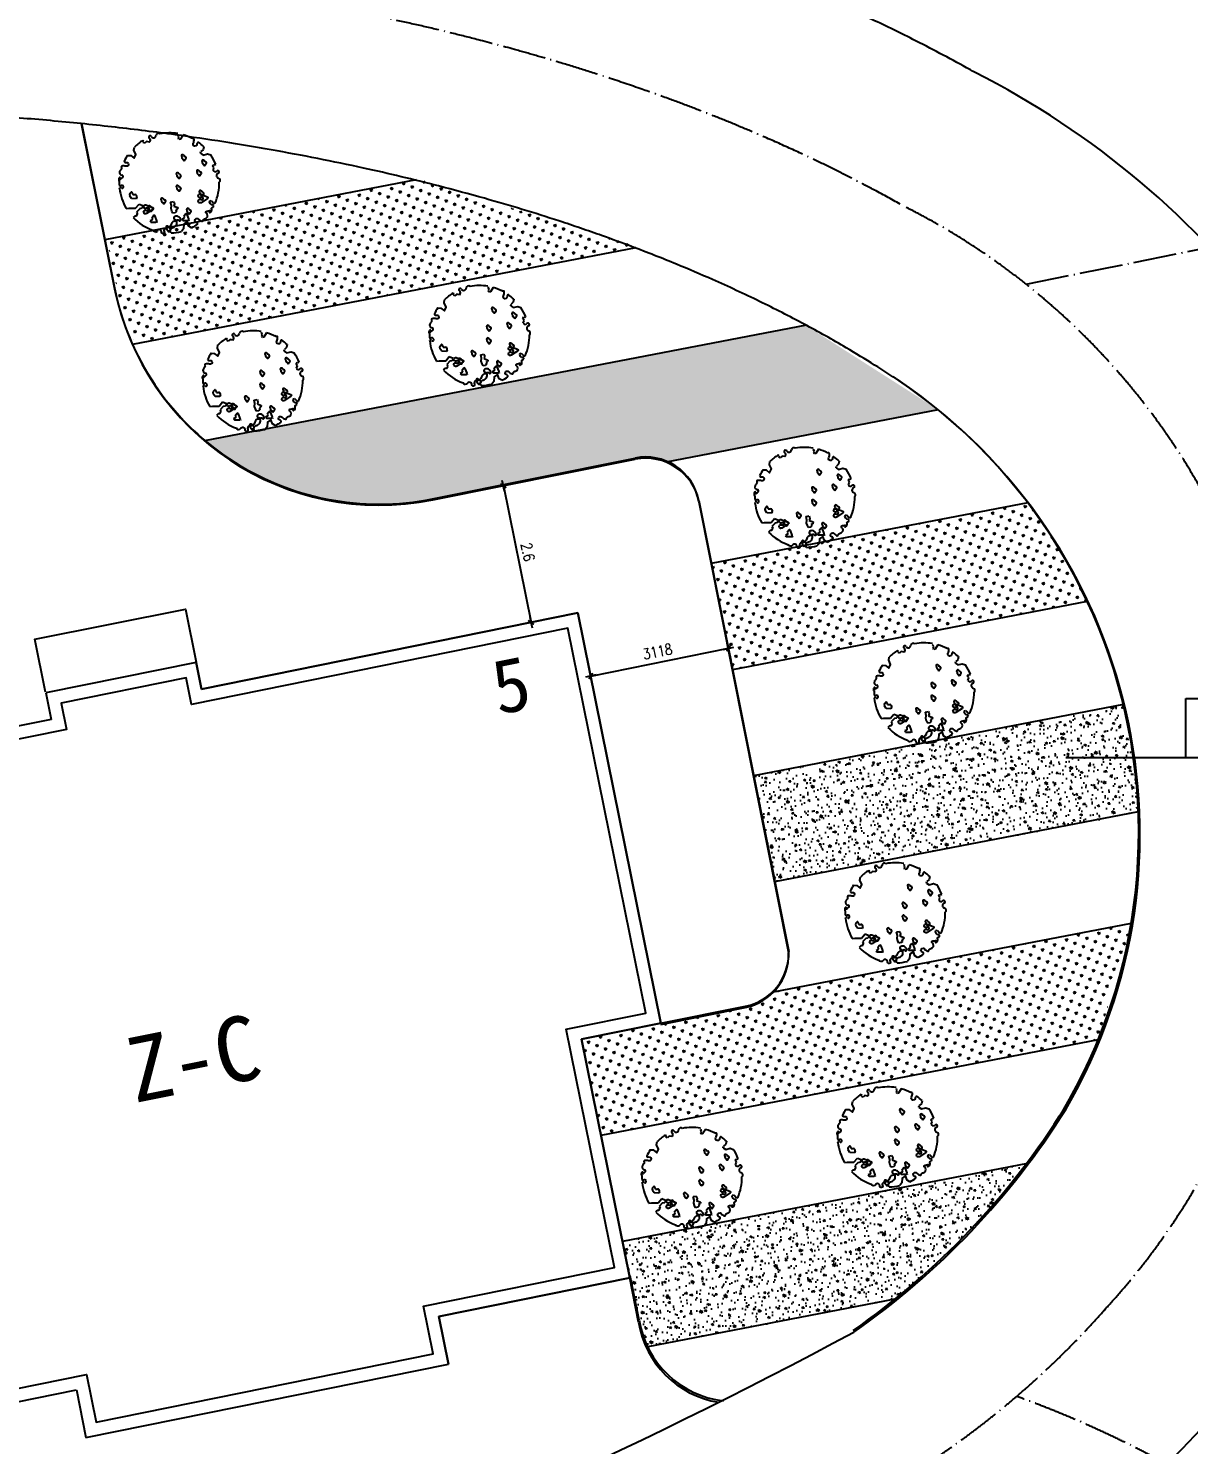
# Model space of a CAD drawing. Extents: x 1035948 to 1665131, y -158296 to 142149.
# Drawn here: x 1405275 to 1431022, y 30801 to 62229 of the extents above; entities that cross this region are included whole.
import ezdxf
from ezdxf.enums import TextEntityAlignment as Align

# ---------------------------------------------------------------- set-up
doc = ezdxf.new("R2010")
doc.units = 0
doc.header["$LTSCALE"] = 200
doc.header["$MEASUREMENT"] = 0
doc.linetypes.add('ACAD_ISO04W100', pattern=[30.5, 24, -3, 0.5, -3])
doc.layers.get('0').update_dxf_attribs({"linetype": 'CONTINUOUS'})
doc.layers.get('DEFPOINTS').update_dxf_attribs({"linetype": 'CONTINUOUS'})
for name, color, linetype in [('CH1', 7, 'CONTINUOUS'), ('DL', 21, 'CONTINUOUS'), ('LMLK', 123, 'CONTINUOUS'), ('PUB_TEXT', 7, 'CONTINUOUS'), ('WLL1', 7, 'CONTINUOUS'), ('ZXX', 6, 'ACAD_ISO04W100'), ('景观1', 7, 'CONTINUOUS'), ('紫薇', 7, 'CONTINUOUS'), ('红花继木', 7, 'CONTINUOUS'), ('蜀桧柏', 7, 'CONTINUOUS')]:
    doc.layers.add(name, color=color, linetype=linetype)
doc.styles.add('DIM_FONT', font='SIMPLEX.shx', dxfattribs={"width": 0.8})
doc.styles.add('H1', font='SimSun.ttf')
doc.styles.add('HZTXT', font='COMPLEX', dxfattribs={"width": 0.75, "bigfont": 'HZTXT'})
doc.dimstyles.new('DIMN80', dxfattribs={"dimscale": 0.8, "dimtxt": 300, "dimasz": 1, "dimexe": 250, "dimexo": 300, "dimgap": 150, "dimtad": 1, "dimdec": 0, "dimzin": 0, "dimdsep": 46, "dimtxsty": 'DIM_FONT', "dimblk": '_DIMX', "dimcen": 0.09, "dimclrt": 7, "dimadec": 0, "dimazin": 0, "dimtfac": 1, "dimtdec": 0, "dimtix": 1, "dimtmove": 2, "dimatfit": 3, "dimldrblk": '_DIMX', "dimfxl": 0, "dimtolj": 1, "dimtzin": 0, "dimarcsym": 0})
pattern_1 = [(202.795144, (2341583.55, 368489.86), (-188.544016, 76.96203), [72, -216]), (112.795144, (2341564.31, 368442.73), (76.96203, 188.544016), [72, -216])]
pattern_2 = [(152.795144, (2341583.55, 368489.86), (-382.15606, -201.44664), [45, -495]), (207.795144, (2341583.55, 368489.86), (-98.10786, 448.32023), [36, -396]), (102.343744, (2341551.7, 368473.08), (-480.2641, 246.87321), [38.24411, -420.68527]), (156.610944, (2341537.06, 368600.5), (-551.8542, -339.64828), [67.5, -742.5]), (106.15954, (2341491.1, 368572.2), (-743.44293, 321.5472), [57.36617, -631.0278]), (211.61094, (2341537.06, 368600.5), (-743.44268, 321.5478), [54, -594]), (181.795144, (2341493.37, 368549.6), (-236.57795, -361.46213), [45, -495]), (236.795144, (2341493.37, 368549.6), (-303.15703, 344.54607), [36, -396]), (131.343744, (2341473.66, 368519.47), (-539.73496, -16.91648), [38.24411, -420.68527]), (165.295144, (2341583.55, 368489.86), (-84.1114, 181.309396), [0, -391.2, 0, -402, 0, -397.5]), (195.295144, (2341583.55, 368489.86), (-237.19957, 157.010152), [0, -229.2, 0, -382.2, 0, -151.5]), (235.295144, (2341706.9, 368541.7), (-290.034098, -136.56963), [0, -150, 0, -468, 0, -621]), (245.295144, (2341762.22, 368564.95), (-345.85285, -80.19707), [0, -195, 0, -310.8, 0, -441])]

# ---------------------------------------------------------------- blocks, each defined once
blk = doc.blocks.new('ZW13')
at = {"layer": '紫薇', "color": 3}
for p, q in [((-1033, 1582), (-1063, 1618)), ((-1046, 1548), (-1033, 1582)), ((-924, 1578), (-990, 1515)), ((-822, 1560), (-924, 1578)), ((243, 1809), (253, 1845)), ((274, 1753), (243, 1809)), ((250, 1705), (274, 1753)), ((274, 1655), (250, 1705)), ((324, 1670), (274, 1655)), ((422, 1828), (324, 1670)), ((-990, 1515), (-1046, 1548)), ((1517, 686), (1559, 736)), ((1568, 611), (1517, 686)), ((1532, 513), (1568, 611)), ((1559, 736), (1590, 717)), ((1590, 717), (1631, 741)), ((-1674, -896), (-1580, -884)), ((-1580, -884), (-1329, -883)), ((-1329, -883), (-1200, -731)), ((-1180, -902), (-1297, -1025)), ((-1297, -1025), (-1261, -1091)), ((-1200, -731), (-1060, -788)), ((-1091, -884), (-1180, -902)), ((-1060, -788), (-1091, -884)), ((-35, -659), (75, -637)), ((-4, -790), (-35, -659)), ((-17, -900), (-4, -790)), ((13, -991), (-17, -900)), ((52, -1068), (13, -991)), ((75, -637), (95, -676)), ((105, -728), (84, -803)), ((84, -803), (229, -858)), ((95, -676), (105, -728)), ((179, -1005), (137, -1054)), ((216, -923), (158, -948)), ((158, -948), (179, -1005)), ((229, -858), (216, -923)), ((1404, -656), (1418, -610)), ((1436, -724), (1404, -656)), ((1418, -610), (1460, -598)), ((1474, -759), (1436, -724)), ((1460, -598), (1497, -635)), ((1540, -768), (1474, -759)), ((1497, -635), (1551, -696)), ((1551, -696), (1600, -704)), ((-1364, -1174), (-1421, -1230)), ((-1302, -1175), (-1364, -1174)), ((-1302, -1175), (-1261, -1091)), ((-728, -1322), (-797, -1354)), ((-797, -1354), (-767, -1396)), ((-767, -1396), (-581, -1396)), ((-767, -1396), (-767, -1396)), ((-675, -1166), (-736, -1251)), ((-736, -1251), (-725, -1257)), ((-546, -1346), (-611, -1174)), ((137, -1054), (52, -1068))]:
    blk.add_line(p, q, dxfattribs=at)
at = {"layer": '紫薇', "color": 6}
for p, q in [((1075, 1145), (1086, 1208)), ((-1482, -524), (-1546, -426)), ((-1538, -337), (-1485, -277)), ((-1481, -278), (-1431, -379)), ((-1431, -379), (-1353, -379)), ((-1285, -480), (-1307, -535)), ((-1307, -535), (-1482, -524)), ((456, -1259), (387, -1292)), ((387, -1292), (417, -1333)), ((417, -1333), (417, -1333)), ((417, -1333), (603, -1333)), ((509, -1103), (448, -1188)), ((448, -1188), (459, -1194)), ((638, -1283), (573, -1112))]:
    blk.add_line(p, q, dxfattribs=at)
at = {"layer": '紫薇', "color": 3}
for points in [[(996, 1554, 0.458896), (940, 1494, -1.384087), (802, 1522, 0.154486), (834, 1666, 0.399915), (802, 1694, 0.046838), (770, 1690, -0.59472)], [(-1754, 851, 0.458896), (-1685, 807, -1.384087), (-1689, 666, 0.154486), (-1836, 672, 0.399915), (-1858, 637, 0.046838), (-1848, 606, -0.59472)], [(1091, -370), (1320, -458, -0.607385), (1327, -523), (1091, -680, -1.869813), (1091, -566, 1.869813), (1091, -484, -1.869813), (1091, -370, -3.299345)], [(-928, -774), (-699, -862, -0.607385), (-692, -927), (-928, -1084, -1.869813), (-928, -969, 1.869813), (-928, -888, -1.869813), (-928, -774, -3.299345)], [(1200, -1282, 0.03423), (1256, -1262, 0.063985), (1294, -1239, 0.500016), (1289, -1073, -0.670073), (1307, -992, 0.019354), (1401, -973, -1.005451), (1407, -997, 1.082377), (1421, -1042, 0.409629), (1480, -903, -0.56295), (1521, -849, 0.100146), (1533, -848, 0.066196)], [(-21, -1800, -0.54974), (57, -1596, 0.452185), (192, -1364, -0.925414), (266, -1332, 0.875639), (338, -1307, 0.465482), (118, -1191, 0.808244), (139, -1309, -0.987341), (138, -1363, 0.341272), (-9, -1474, -0.323697), (-201, -1629, 0.546166), (-271, -1751, -1.29929), (-368, -1773, 0.756879), (-537, -1718, -0.622428), (-692, -1698, -1.164409)], [(961, -1481, 0.458896), (923, -1408, -1.384087), (997, -1288, 0.154486), (1121, -1367, 0.399915), (1158, -1347, 0.046838), (1165, -1315, -0.59472)]]:
    blk.add_lwpolyline(points, format="xyb", dxfattribs=at)
for points in [[(-1627, 1070), (-1512, 1066), (-1383, 963), (-1319, 1100), (-1392, 1256), (-1373, 1376)], [(1075, 1145), (1165, 1083), (1331, 1128), (1446, 1088)], [(1189, 1391), (1165, 1279), (1086, 1208)], [(741, -1606), (644, -1546), (583, -1392), (459, -1479), (445, -1650), (369, -1744)]]:
    blk.add_lwpolyline(points, dxfattribs=at)
for centre, radius, start, end in [((-84, 49), 1850, 121.957, 134.1734), ((-795, 1744), 51.7, 27.9173, 237.5825), ((-868, 1630), 83.4, 303.0151, 57.5825), ((-668, 1812), 92.2, 207.9173, 356.4026), ((-489, 1800), 86.7, 48.8054, 176.4026), ((-84, 49), 1850, 80.2804, 100.8372), ((-84, 49), 1850, 62.488, 74.1006), ((-84, 49), 1850, 62.488, 63.9699), ((-84, 49), 1850, 146.511, 154.4587), ((-84, 49), 1850, 46.511, 54.4587), ((-84, 49), 1850, 21.957, 34.1734), ((-1546, 256), 438, 136.1057, 143.9475), ((-84, 49), 1850, 162.488, 163.9699), ((-1848, 175), 108, 142.4288, 217.9242), ((-84, 49), 1850, 178.1396, 182.3727), ((-1915, 227), 23.2, 313.3673, 142.4288), ((-1825, 437), 104, 158.5919, 264.8551), ((-1761, 412), 173, 143.9475, 158.5919), ((-1890, 200), 12.7, 133.3673, 313.9902), ((-1021, -700), 1238, 129.5553, 133.9902), ((-1838, 289), 44.5, 309.5553, 84.8551), ((1609, 546), 83.4, 203.0151, 317.5825), ((-84, 49), 1850, 336.1791, 0.8372), ((1753, 318), 92.2, 107.9173, 256.4026), ((1709, 455), 51.7, 287.9173, 137.5825), ((1711, 144), 86.7, 308.8054, 76.4026), ((-1808, 85), 168, 222.2525, 236.3782), ((-2163, -40), 263, 335.2731, 339.249), ((-84, 49), 1850, 186.1791, 210.7411), ((-1884, -145), 34.6, 31.2858, 159.249), ((-1891, -39), 18, 236.3782, 309.7518), ((-1838, -103), 64.9, 20.3451, 129.7518), ((-1819, -106), 41.5, 211.2858, 313.2681), ((-1826, -99), 51.6, 313.2681, 20.3451), ((-84, 49), 1850, 330.9986, 332.3727), ((1525, -778), 18, 26.3782, 33.1764), ((1391, -844), 168, 12.2525, 26.3782), ((1760, -913), 263, 125.2731, 127.4492), ((-84, 49), 1850, 223.7489, 250.8372), ((-743, -1289), 36.8, 294.914, 60.505), ((-645, -1187), 36.8, 20.6116, 144.353), ((-581, -1359), 36.8, 270, 20.6116), ((-531, -1393), 2.21, 270, 20.6116), ((-160, -1589), 42.9, 25.545, 262.4723), ((-127, -1613), 42.9, 349.4417, 82.4723), ((-84, 49), 1850, 296.511, 304.4587), ((-84, 49), 1850, 312.488, 313.9699), ((-142, -1658), 42.9, 138.3085, 269.9924), ((-100, -1709), 42.9, 169.0267, 9.3228), ((-70, -1661), 42.9, 286.5981, 110.4312), ((-84, 49), 1850, 271.957, 284.1734)]:
    blk.add_arc(centre, radius, start, end, dxfattribs=at)
at = {"layer": '紫薇', "color": 6}
for centre, radius, start, end in [((405, 1047), 42.9, 25.545, 262.4723), ((438, 1023), 42.9, 349.4417, 82.4723), ((423, 978), 42.9, 138.3085, 269.9924), ((466, 927), 42.9, 169.0267, 9.3228), ((496, 975), 42.9, 286.5981, 110.4312), ((971, 482), 42.9, 25.545, 262.4723), ((1160, 859), 42.9, 25.545, 262.4723), ((1178, 790), 42.9, 138.3085, 269.9924), ((1220, 739), 42.9, 169.0267, 9.3228), ((1193, 835), 42.9, 349.4417, 82.4723), ((1250, 787), 42.9, 286.5981, 110.4312), ((217, 388), 42.9, 25.545, 262.4723), ((235, 319), 42.9, 138.3085, 269.9924), ((277, 268), 42.9, 169.0267, 9.3228), ((250, 364), 42.9, 349.4417, 82.4723), ((307, 316), 42.9, 286.5981, 110.4312), ((989, 413), 42.9, 138.3085, 269.9924), ((1031, 362), 42.9, 169.0267, 9.3228), ((1004, 458), 42.9, 349.4417, 82.4723), ((1061, 410), 42.9, 286.5981, 110.4312), ((-1484, -386), 73.6, 137.9903, 212.6767), ((-1483, -279), 2.21, 26.4023, 137.9903), ((-1353, -452), 73.6, 338.152, 90), ((-349, -553), 42.9, 25.545, 262.4723), ((217, -82), 42.9, 25.545, 262.4723), ((235, -152), 42.9, 138.3085, 269.9924), ((277, -203), 42.9, 169.0267, 9.3228), ((250, -106), 42.9, 349.4417, 82.4723), ((307, -155), 42.9, 286.5981, 110.4312), ((1065, -271), 42.9, 25.545, 262.4723), ((1083, -340), 42.9, 138.3085, 269.9924), ((1125, -391), 42.9, 169.0267, 9.3228), ((1098, -295), 42.9, 349.4417, 82.4723), ((1156, -343), 42.9, 286.5981, 110.4312), ((-820, -836), 42.9, 25.545, 262.4723), ((-802, -905), 42.9, 138.3085, 269.9924), ((-760, -956), 42.9, 169.0267, 9.3228), ((-787, -860), 42.9, 349.4417, 82.4723), ((-730, -908), 42.9, 286.5981, 110.4312), ((-331, -622), 42.9, 138.3085, 269.9924), ((-289, -673), 42.9, 169.0267, 9.3228), ((-316, -577), 42.9, 349.4417, 82.4723), ((-258, -625), 42.9, 286.5981, 110.4312), ((594, -930), 42.9, 25.545, 262.4723), ((612, -999), 42.9, 138.3085, 269.9924), ((654, -1050), 42.9, 169.0267, 9.3228), ((627, -954), 42.9, 349.4417, 82.4723), ((684, -1002), 42.9, 286.5981, 110.4312), ((441, -1226), 36.8, 294.914, 60.505), ((539, -1125), 36.8, 20.6116, 144.353), ((603, -1296), 36.8, 270, 20.6116), ((653, -1331), 2.21, 270, 20.6116)]:
    blk.add_arc(centre, radius, start, end, dxfattribs=at)
at = {"layer": '紫薇', "color": 6, "style": 'HZTXT', "oblique": -180, "text_generation_flag": 4, "width": 0.75, "flags": 9}
for tag in ['YSIZE', 'XSIZE']:
    blk.add_attdef(tag, (-67, 18), '', height=0.433, rotation=180, dxfattribs=at)
blk = doc.blocks.new('_DIMX')
blk.add_line((-150, 0), (150, 0))
at = {"const_width": 50}
blk.add_lwpolyline([(-70, -70), (70, 70)], dxfattribs=at)
blk = doc.blocks.new('*D602')
at = {"layer": 'DEFPOINTS', "color": 0}
for p in [(1416052, 52126), (1416429, 49047), (1416666, 49094)]:
    blk.add_point(p, dxfattribs=at)
at = {"layer": 'WLL1', "color": 0, "lineweight": -2}
for p, q in [((1415817, 52078), (1415620, 52039)), ((1415816, 52077), (1416429, 49047)), ((1416430, 49047), (1416233, 49007))]:
    blk.add_line(p, q, dxfattribs=at)
at = {"layer": 'WLL1', "color": 0, "lineweight": -2, "xscale": 0.8, "yscale": 0.8, "zscale": 0.8}
for p, rotation in [((1415816, 52078), 101.4370414215888), ((1416429, 49047), 281.4370414215888)]:
    blk.add_blockref('_DIMX', p, dxfattribs=dict(at, rotation=rotation))
at = {"layer": 'WLL1', "color": 7, "insert": (1416358, 50610), "char_height": 240, "attachment_point": 5, "rotation": 281.437, "style": 'DIM_FONT'}
blk.add_mtext('\\A1;2.6', dxfattribs=at)
blk = doc.blocks.new('*D562')
at = {"layer": 'DEFPOINTS', "color": 0}
for p in [(1420812, 48472), (1420915, 47963), (1417858, 47348)]:
    blk.add_point(p, dxfattribs=at)
at = {"layer": 'WLL1', "color": 0, "lineweight": -2}
for p, q in [((1417756, 47857), (1420812, 48472)), ((1420867, 48198), (1420773, 48668)), ((1417811, 47583), (1417716, 48053))]:
    blk.add_line(p, q, dxfattribs=at)
at = {"layer": 'WLL1', "color": 0, "lineweight": -2, "xscale": 0.8, "yscale": 0.8, "zscale": 0.8}
for p, rotation in [((1420812, 48472), 11.3778362298859), ((1417756, 47857), 191.3778362298859)]:
    blk.add_blockref('_DIMX', p, dxfattribs=dict(at, rotation=rotation))
at = {"layer": 'WLL1', "color": 7, "insert": (1419237, 48400), "char_height": 240, "attachment_point": 5, "rotation": 11.3778, "style": 'DIM_FONT'}
blk.add_mtext('\\A1;3118', dxfattribs=at)

msp = doc.modelspace()

# ---------------------------------------------------------------- hatches: boundary and pattern name
at = {"layer": '红花继木', "ltscale": 20}
h = msp.add_hatch(dxfattribs=at)
h.set_pattern_fill('AR-CONC,_O', color=1, scale=60)
h.set_pattern_definition(pattern_2)
h.paths.add_polyline_path([(1409185.83298, 53075.02594), (1422519.26757, 55641.5251), (1425465.02328, 53764.48511), (1419426.71532, 52602.19551, 0.1458782612), (1418743.9912, 52665.20136), (1414965.81475, 51908.41815), (1414022.93532, 51724.02751, -0.2193255786)])
h = msp.add_hatch(dxfattribs=at)
h.set_pattern_fill('AR-CONC,_O', color=1, scale=60)
h.set_pattern_definition(pattern_2)
h.paths.add_polyline_path([(1429903.70318, 44842.64215, 0.0496002882), (1429573.1812, 47223.07795), (1421364.00613, 45642.92688), (1421831.50567, 43288.85734)])
h = msp.add_hatch(dxfattribs=at)
h.set_pattern_fill('AR-CONC,_O', color=1, scale=60)
h.set_pattern_definition(pattern_2)
h.paths.add_polyline_path([(1427415.59839, 37031.54692, -0.0614235686), (1424503.13038, 34026.88103), (1419018.47276, 32971.16136, -0.0728032705), (1418831.9967, 33564.12264), (1418640.63965, 34508.29647), (1418619.98921, 34504.11871), (1418457.51101, 35307.24074)])
at = {"layer": '蜀桧柏', "ltscale": 20}
h = msp.add_hatch(dxfattribs=at)
h.set_pattern_fill('CROSS', color=60, scale=576, style=0)
h.set_pattern_definition(pattern_1)
h.paths.add_polyline_path([(1407278.58539, 56270.69616), (1407019.68565, 57544.05597), (1413927.39714, 58875.83707), (1418803.6473, 57370.39019), (1407634.24738, 55217.22664)])
h = msp.add_hatch(dxfattribs=at)
h.set_pattern_fill('CROSS', color=60, scale=576, style=0)
h.set_pattern_definition(pattern_1)
h.paths.add_polyline_path([(1420429.00705, 50351.06597), (1420896.50659, 47996.99642), (1428770.60158, 49512.64928, 0.0527962055), (1427449.85865, 51702.48144)])
h = msp.add_hatch(dxfattribs=at)
h.set_pattern_fill('CROSS', color=60, scale=576, style=0)
h.set_pattern_definition(pattern_1)
h.paths.add_polyline_path([(1417981.59125, 37659.68951), (1417549.2176, 39796.89191), (1421180.69805, 40500.14765, 0.1514095555), (1421804.80531, 40839.66124), (1429746.57912, 42368.34132), (1429012.76245, 39783.03526)])

# ---------------------------------------------------------------- linework, layer by layer
for p, q in [((1413881.36366, 58866.96304, -27056.10778), (1406973.23876, 57537.24588, -27056.10778)), ((1418757.61382, 57361.51616, -27056.10778), (1407587.25166, 55211.3781, -27056.10778)), ((1422540.9319, 55645.69518, -27056.10778), (1409185.83298, 53075.02594, -27056.10778)), ((1425465.02328, 53764.48511, -27056.10778), (1419426.71532, 52602.19551, -27056.10778)), ((1425465.02328, 53764.48511, -27056.10778), (1419426.71532, 52602.19551, -27056.10778)), ((1427449.85865, 51702.48144, -27056.10778), (1420429.00705, 50351.06597, -27056.10778)), ((1428770.60158, 49512.64928, -27056.10778), (1420896.50659, 47996.99642, -27056.10778)), ((1429573.1812, 47223.07795, -27056.10778), (1421364.00613, 45642.92688, -27056.10778)), ((1430961.84919, 47359.00132, 81168.32333), (1435204.28968, 47359.00132, 81168.32333)), ((1430961.84919, 46050.36135, 81168.32333), (1430961.84919, 47359.00132, 81168.32333)), ((1428296.19598, 46050.36135, 81168.32333), (1432538.63647, 46050.36135, 81168.32333)), ((1429903.70318, 44842.64215, -27056.10778), (1421831.50567, 43288.85734, -27056.10778)), ((1429746.57912, 42368.34132, -27056.10778), (1421804.80531, 40839.66124, -27056.10778)), ((1429012.76245, 39783.03526, -27056.10778), (1417981.59125, 37659.68951, -27056.10778)), ((1427448.58285, 37037.89597, -27056.10778), (1418457.51101, 35307.24074, -27056.10778)), ((1424503.13038, 34026.88103, -27056.10778), (1419018.47276, 32971.16136, -27056.10778))]:
    msp.add_line(p, q)
for centre, radius, start, end in [((1413776.21631, 47338.52332), 17095.80375, 304.981714832, 327.993396367), ((1413776.21631, 47338.52332), 17095.80375, 304.981714832, 327.993396367), ((1413806.72147, 47317.22629), 17095.80375, 304.923289065, 327.934970603), ((1369293.95608, 134328.6342), 114696.28995, 281.4198719001, 298.256662115), ((1414313.48822, 46921.68123), 23176.21211, 302.52653734, 318.644515072)]:
    msp.add_arc(centre, radius, start, end)
for points, knots in [([(1426268.52542, 61255.55995), (1426210.80695, 61287.96771), (1426152.90316, 61320.25488), (1425704.55864, 61568.52432), (1425305.97086, 61779.16711), (1424580.437, 62145.034), (1424256.58735, 62302.41154), (1423493.80302, 62659.55599), (1423051.29267, 62856.71846), (1422179.408, 63226.20155), (1421751.05114, 63399.30135), (1420953.53736, 63706.41874), (1420586.45764, 63842.13273), (1419843.19062, 64105.7916), (1419467.00649, 64233.73664), (1418609.28988, 64513.23074), (1418125.24412, 64662.52972), (1417222.6851, 64925.65028), (1416806.10343, 65041.32394), (1415964.07618, 65263.72689), (1415538.63339, 65370.45684), (1414575.21461, 65599.64319), (1414034.94177, 65719.64445), (1412942.15574, 65945.54855), (1412389.63475, 66051.4517), (1411363.88034, 66232.96499), (1410892.34956, 66310.70313), (1409941.75817, 66456.11825), (1409462.70338, 66523.79506), (1408377.39685, 66664.62054), (1407769.17554, 66734.93259), (1406542.7669, 66859.66404), (1405924.57208, 66914.08336), (1404779.15477, 66999.49828), (1404253.25225, 67032.85312), (1403195.72745, 67088.27354), (1402664.10962, 67110.33996), (1401061.58913, 67159.58022), (1399983.02364, 67169.78561), (1398168.04945, 67149.03165), (1397435.90042, 67130.52225), (1395966.14844, 67073.1906), (1395228.55038, 67034.3709), (1393749.42329, 66936.50625), (1393007.9028, 66877.46351), (1391522.46219, 66739.28111), (1390778.55364, 66660.14299), (1389156.25114, 66465.9432), (1388277.70191, 66346.98305), (1386691.74367, 66107.33961), (1385984.10739, 65991.44234), (1384586.75461, 65744.82974), (1383896.99884, 65614.50287), (1383208.91317, 65475.88405)], [0.58124204702, 0.58124204702, 0.58124204702, 0.58124204702, 0.58673626876, 0.58673626876, 0.62364828014, 0.62364828014, 0.65259600189, 0.65259600189, 0.69083029568, 0.69083029568, 0.72657735452, 0.72657735452, 0.75634514889, 0.75634514889, 0.78611294327, 0.78611294327, 0.82343382226, 0.82343382226, 0.85477066045, 0.85477066045, 0.88610749863, 0.88610749863, 0.9250346079, 0.9250346079, 0.96396171717, 0.96396171717, 0.99656350244, 0.99656350244, 1.02916528771, 1.02916528771, 1.06988548395, 1.06988548395, 1.11060568018, 1.11060568018, 1.14479067796, 1.14479067796, 1.17897567574, 1.17897567574, 1.2473456713, 1.2473456713, 1.29320663265, 1.29320663265, 1.33906759401, 1.33906759401, 1.38492855536, 1.38492855536, 1.43078951672, 1.43078951672, 1.48488362335, 1.48488362335, 1.52851504439, 1.52851504439, 1.57117558727, 1.57117558727, 1.57117558727, 1.57117558727]), ([(1424588.46083, 54412.09974), (1424413.97872, 54528.28437), (1424235.71063, 54643.55486), (1423847.99667, 54886.93572), (1423637.52581, 55014.75876), (1423271.20027, 55229.92008), (1423117.76908, 55317.96678), (1422806.26608, 55492.58117), (1422648.19632, 55579.14696), (1422327.47729, 55750.70631), (1422164.82343, 55835.70214), (1421834.98974, 56004.03595), (1421667.81009, 56087.37464), (1421159.56324, 56334.78724), (1420811.78665, 56496.25292), (1420193.44361, 56769.77496), (1419926.86336, 56883.57768), (1419495.04492, 57061.37007), (1419332.76911, 57126.76461), (1419005.05114, 57255.99019), (1418839.6147, 57319.81923), (1418449.88711, 57466.9085), (1418224.38539, 57549.54209), (1417840.89242, 57685.91478), (1417684.35493, 57740.44866), (1417368.82498, 57848.1108), (1417209.82997, 57901.24009), (1416780.73515, 58041.62366), (1416508.43172, 58127.57683), (1415957.22026, 58295.30885), (1415678.30909, 58377.0899), (1415059.65538, 58551.71748), (1414718.57191, 58643.65157), (1414101.36268, 58802.26863), (1413826.90688, 58870.15244), (1413272.77125, 59001.92505), (1412993.08831, 59065.81499), (1412376.55323, 59200.93955), (1412038.69765, 59271.34938), (1411356.20724, 59406.32204), (1411011.57648, 59470.88257), (1410315.87276, 59594.03654), (1409964.7928, 59652.63062), (1409256.51614, 59763.74306), (1408899.31785, 59816.26301), (1408099.46211, 59926.0682), (1407655.39578, 59981.83648), (1406759.21147, 60084.01912), (1406307.10607, 60130.43143), (1405395.46638, 60213.76904), (1404935.93691, 60250.69242), (1404010.07583, 60314.9396), (1403543.74367, 60342.26179), (1402604.90747, 60387.21385), (1402132.39946, 60404.84254), (1401181.84498, 60430.33412), (1400703.79271, 60438.19635), (1399742.78572, 60444.10023), (1399259.82474, 60442.14178), (1398289.63851, 60428.36778), (1397802.40771, 60416.55265), (1396824.32169, 60383.04665), (1396333.46208, 60361.35635), (1395348.76063, 60308.09912), (1394854.91692, 60276.53383), (1393864.88549, 60203.54076), (1393368.7016, 60162.11426), (1392229.12511, 60055.86968), (1391585.16343, 59987.75016), (1390295.80452, 59835.20098), (1389650.40275, 59750.7683), (1388359.55865, 59565.74727), (1387714.11078, 59465.15747), (1386424.56399, 59248.02), (1385780.45994, 59131.47275), (1384938.29696, 58968.46733), (1384739.00344, 58929.11133), (1384539.86158, 58889.00316)], [6.7968349844, 6.7968349844, 6.7968349844, 6.7968349844, 6.8201822154, 6.8201822154, 6.8465619142, 6.8465619142, 6.8650815325, 6.8650815325, 6.8836011507, 6.8836011507, 6.9021207689, 6.9021207689, 6.9206403872, 6.9206403872, 6.9576796236, 6.9576796236, 6.9848928071, 6.9848928071, 7.0010181455, 7.0010181455, 7.0171434839, 7.0171434839, 7.0386520253, 7.0386520253, 7.0532873527, 7.0532873527, 7.0679226802, 7.0679226802, 7.0924865927, 7.0924865927, 7.1170505052, 7.1170505052, 7.146352204, 7.146352204, 7.1694013604, 7.1694013604, 7.1924505167, 7.1924505167, 7.219755938, 7.219755938, 7.2470613592, 7.2470613592, 7.2743667805, 7.2743667805, 7.3016722018, 7.3016722018, 7.3350175099, 7.3350175099, 7.3683628181, 7.3683628181, 7.4017081262, 7.4017081262, 7.4350534343, 7.4350534343, 7.4683987425, 7.4683987425, 7.5017440506, 7.5017440506, 7.5350893588, 7.5350893588, 7.5684346669, 7.5684346669, 7.6017799751, 7.6017799751, 7.6351252832, 7.6351252832, 7.6684705913, 7.6684705913, 7.7115779688, 7.7115779688, 7.7546853463, 7.7546853463, 7.7977927237, 7.7977927237, 7.8409001012, 7.8409001012, 7.8542751994, 7.8542751994, 7.8542751994, 7.8542751994])]:
    msp.add_open_spline(points, degree=3, knots=knots)
at = {"layer": 'CH1'}
for centre, radius, start, end in [((1417736.93885, 44366.69488), 18921.46223, 316.911989277, 63.1989001), ((1417769.86516, 44371.03079), 12142.99973, 316.891735285, 56.053648626), ((1417769.86516, 44371.03079), 12142.99973, 316.891735285, 56.053648626), ((1417797.34223, 44345.6629), 12142.99973, 329.821232533, 55.995222862)]:
    msp.add_arc(centre, radius, start, end, dxfattribs=at)
at = {"layer": 'DL'}
for p, q in [((1406448.61769, 60114.56742), (1407178.4947, 56487.54013)), ((1406455.24117, 60123.30523), (1407187.11323, 56469.49563)), ((1406455.24117, 60123.30523), (1407187.11323, 56469.49563)), ((1414244.24883, 51789.12353), (1418738.76537, 52693.56787)), ((1414248.66877, 51764.77106), (1418743.9912, 52665.20136)), ((1414248.66877, 51764.77106), (1418743.9912, 52665.20136)), ((1420151.9162, 51753.88455), (1422149.02317, 41744.35031)), ((1420156.30231, 51724.25644), (1422144.46981, 41712.94275)), ((1420156.30231, 51724.25644), (1422144.46981, 41712.94275)), ((1419307.50336, 40124.93958), (1421180.69805, 40500.14765)), ((1419307.50336, 40124.93958), (1421180.69805, 40500.14765)), ((1419313.47597, 40153.81431), (1421186.33485, 40530.69503)), ((1418817.81462, 33521.07439), (1418619.98956, 34504.11728)), ((1418831.9967, 33564.12264), (1418632.81743, 34546.89204)), ((1418831.9967, 33564.12264), (1418632.81743, 34546.89204))]:
    msp.add_line(p, q, dxfattribs=at)
for centre, radius, start, end in [((1404549.46542, -52752.72282, 0), 140336.10675, 81.4357366178, 129.6823813511), ((1413060.58007, 57671.20889), 6000, 191.37783623, 281.377836233), ((1413070.25328, 57647.91112), 6000, 191.326670128, 281.326670123), ((1413070.25328, 57647.91112), 6000, 191.326670128, 281.326670123), ((1418975.49912, 51517.15079), 1200, 11.37783623, 101.377836233), ((1418979.6743, 51488.57335), 1200, 11.326670128, 101.326670123), ((1418979.6743, 51488.57335), 1200, 11.326670128, 101.326670123), ((1420945.01496, 41676.77566), 1200, 281.326670123, 1.72711281), ((1420945.01496, 41676.77566), 1200, 281.326670123, 1.72711281), ((1420949.6011, 41707.1121), 1200, 281.377836233, 1.778278913), ((1420936.904, 33858.62282), 2145.80491, 189.050573105, 260.64502602), ((1420950.619, 33904.59032), 2145.80491, 189.129512373, 263.332501381), ((1420950.619, 33904.59032), 2145.80491, 189.129512373, 263.332501381)]:
    msp.add_arc(centre, radius, start, end, dxfattribs=at)
at = {"layer": 'LMLK'}
for p, q in [((1409120.92822, 47567.94603), (1417471.74816, 49257.38569)), ((1417471.74927, 49257.38431), (1409120.92924, 47567.94509)), ((1417471.74816, 49257.38569), (1419313.47533, 40153.81578)), ((1417471.74816, 49257.38569), (1419313.47533, 40153.81578)), ((1419313.47597, 40153.81431), (1417471.74927, 49257.38431)), ((1409001.95465, 48156.03101), (1405661.62664, 47480.25532)), ((1409001.9536, 48156.03195), (1409120.92822, 47567.94603)), ((1409120.92924, 47567.94509), (1409001.95465, 48156.03101)), ((1405661.62664, 47480.25532), (1405780.60123, 46892.1694)), ((1405780.60123, 46892.1694), (1389368.78112, 43583.69024)), ((1419313.47533, 40153.81578), (1417549.2176, 39796.89191)), ((1419313.47533, 40153.81578), (1417549.2176, 39796.89191)), ((1417549.21822, 39796.89053), (1419313.47597, 40153.81431)), ((1417549.2176, 39796.89191), (1418619.98921, 34504.11871)), ((1417549.2176, 39796.89191), (1418619.98921, 34504.11871)), ((1418619.98956, 34504.11728), (1417549.21822, 39796.89053)), ((1418619.98921, 34504.11871), (1414385.77065, 33647.50142)), ((1414385.77095, 33647.5002), (1418619.98956, 34504.11728)), ((1414385.77065, 33647.50142), (1414599.92497, 32588.94678)), ((1414599.92522, 32588.94555), (1414385.77095, 33647.5002)), ((1406554.90987, 30961.37312), (1414599.92522, 32588.94555)), ((1402106.537, 31163.3107), (1406340.7556, 32019.92777)), ((1406340.7556, 32019.92777), (1406554.90987, 30961.37312))]:
    msp.add_line(p, q, dxfattribs=at)
msp.add_lwpolyline([(1398520.74584, 30733.07664), (1397453.64028, 36026.48902), (1401260.95876, 36795.37579), (1402331.71044, 31502.69974), (1406565.92904, 32359.31682), (1406780.08331, 31300.76216), (1414260.53618, 32814.11899), (1414046.38191, 33872.67364), (1418280.60051, 34729.29071), (1417209.82918, 40022.06397), (1418974.08693, 40378.98775), (1417246.57584, 48917.99527), (1408895.75581, 47228.55604), (1408776.78122, 47816.64196), (1406001.01569, 47255.08188), (1406120.02963, 46666.80145), (1389143.37472, 43244.45654), (1389026.36792, 43824.86443), (1386249.83152, 43267.12908), (1386368.38137, 42679.05863), (1369390.54702, 39262.56076)], dxfattribs=at)
at = {"layer": 'PUB_TEXT'}
msp.add_line((1430961.84919, 46050.36135, 81168.32333), (1435226.37615, 46050.36135, 81168.32333), dxfattribs=at)
at = {"layer": 'ZXX', "ltscale": 0.2}
msp.add_line((1427414.67824, 56552.77164), (1455591.58838, 62222.84565), dxfattribs=at)
for centre, radius, start, end in [((1417736.93885, 44366.69488), 15561.46223, 316.911989277, 63.1989001), ((1414313.48822, 46921.68123), 19816.21211, 302.52653734, 318.644515072), ((1419219.76688, 9734.67404), 23534.19284, 10.331638381, 70.164089812)]:
    msp.add_arc(centre, radius, start, end, dxfattribs=at)
msp.add_open_spline([(1424623.51864, 58325.78988), (1424421.7332, 58439.08833), (1424217.01552, 58550.98175), (1423859.04126, 58741.41934), (1423707.16482, 58820.64948), (1423247.04346, 59056.00971), (1422934.29326, 59209.8161), (1422212.59709, 59550.90199), (1421800.12431, 59736.24347), (1421224.46816, 59981.96662), (1421069.11037, 60047.04174), (1420756.00511, 60175.72228), (1420598.26054, 60239.32659), (1420121.50831, 60427.89635), (1419798.98083, 60550.61872), (1419279.50213, 60740.64578), (1419085.52733, 60809.9618), (1418643.05472, 60964.38199), (1418393.64078, 61048.84177), (1417957.46621, 61192.09414), (1417771.8247, 61251.69989), (1417398.0069, 61369.00737), (1417209.83375, 61426.70819), (1416705.07931, 61577.90194), (1416386.30459, 61669.6852), (1415796.53629, 61832.75776), (1415526.57151, 61904.88855), (1414866.8516, 62075.09092), (1414474.82177, 62171.20063), (1413682.18087, 62355.52835), (1413281.557, 62443.74967), (1412251.95139, 62657.98626), (1411617.30956, 62778.44744), (1410330.09186, 62999.8098), (1409677.53115, 63100.7081), (1408596.29173, 63249.51937), (1408172.4795, 63303.35912), (1407403.13327, 63393.04177), (1407058.70712, 63430.33793), (1406281.87974, 63508.07775), (1405848.44161, 63547.08208), (1404890.48505, 63623.72631), (1404364.79545, 63659.59207), (1403306.46428, 63719.46874), (1402773.81265, 63743.47924), (1401948.00487, 63771.30545), (1401657.05101, 63779.33223), (1401073.42986, 63791.88553), (1400780.76593, 63796.41222), (1400108.5455, 63802.76688), (1399728.46249, 63803.4277), (1399103.03006, 63799.7141), (1398858.37814, 63797.06466), (1398368.16019, 63789.36598), (1398122.59764, 63784.31683), (1397384.65583, 63765.56957), (1396891.02718, 63748.27101), (1395900.95899, 63704.07798), (1395404.52426, 63677.18471), (1394121.25061, 63595.47341), (1393332.71808, 63533.50056), (1391752.25898, 63385.80886), (1390960.31585, 63300.08923), (1389601.71494, 63132.97387), (1389035.34265, 63057.34293), (1388013.05545, 62910.06522), (1387557.10748, 62840.50977), (1386645.73375, 62693.73974), (1386190.31186, 62616.52607), (1385280.41784, 62454.50887), (1384825.94037, 62369.70468), (1384205.49178, 62248.62165), (1384038.9314, 62215.59226), (1383872.47335, 62182.05833)], degree=3, knots=[0.58124204702, 0.58124204702, 0.58124204702, 0.58124204702, 0.60258736678, 0.60258736678, 0.618045988, 0.618045988, 0.64896323043, 0.64896323043, 0.68808255071, 0.68808255071, 0.70238968982, 0.70238968982, 0.71669682892, 0.71669682892, 0.74531110714, 0.74531110714, 0.76214358467, 0.76214358467, 0.78340325553, 0.78340325553, 0.79896787334, 0.79896787334, 0.81453249116, 0.81453249116, 0.84044563588, 0.84044563588, 0.86198156262, 0.86198156262, 0.89264348037, 0.89264348037, 0.92330539812, 0.92330539812, 0.97065004192, 0.97065004192, 1.01799468572, 1.01799468572, 1.04812695345, 1.04812695345, 1.07229683015, 1.07229683015, 1.10234513771, 1.10234513771, 1.1382987515, 1.1382987515, 1.17425236529, 1.17425236529, 1.19371697095, 1.19371697095, 1.21318157661, 1.21318157661, 1.2383048091, 1.2383048091, 1.25439401027, 1.25439401027, 1.27048321145, 1.27048321145, 1.30266161381, 1.30266161381, 1.33484001616, 1.33484001616, 1.38565549243, 1.38565549243, 1.4364709687, 1.4364709687, 1.47276450399, 1.47276450399, 1.50199054066, 1.50199054066, 1.53121657733, 1.53121657733, 1.560442614, 1.560442614, 1.57117558727, 1.57117558727, 1.57117558727, 1.57117558727], dxfattribs=at)
at = {"layer": '景观1'}
msp.add_lwpolyline([(1405658.40885, 47496.1607), (1405422.0803, 48672.65924), (1408763.33616, 49343.83232), (1408999.66471, 48167.33378)], dxfattribs=at)

# ---------------------------------------------------------------- block references
at = {"layer": '紫薇', "ltscale": 20, "xscale": 0.6000000000931323, "yscale": 0.5999999999985448, "zscale": 0.6}
for p in [(1408453.83947, 58767.96307), (1415336.60386, 55382.0254), (1410306.89155, 54376.82364), (1422553.17744, 51790.59589), (1425200.39373, 47452.36307), (1424562.79852, 42572.81681), (1424391.70218, 37599.72254), (1420050.26598, 36700.33399)]:
    msp.add_blockref('ZW13', p, dxfattribs=at)

# ---------------------------------------------------------------- texts
at = {"style": 'H1'}
for s, height, p in [('5', 1200, (1415986.47184, 47653.55969)), ('Z-C', 1440, (1408935.68312, 39375.67213))]:
    msp.add_text(s, height=height, rotation=11.358102154, dxfattribs=at).set_placement(p, align=Align.MIDDLE)

# ---------------------------------------------------------------- dimensions: what is measured, and where the dimension line sits
at = {"layer": 'WLL1'}
dim = msp.add_aligned_dim(p1=(1416052.29229, 52126.04376), p2=(1416665.63841, 49094.30305), distance=-241.02342, text='2.6', dimstyle='DIMN80', dxfattribs=at)
dim.commit()
dim.dimension.update_dxf_attribs({"geometry": '*D602', "text_midpoint": (1416357.96225, 50609.97047)})
dim = msp.add_aligned_dim(p1=(1417858.12855, 47347.52938), p2=(1420914.83913, 47962.63994), distance=519.53866, dimstyle='DIMN80', dxfattribs=at)
dim.commit()
dim.dimension.update_dxf_attribs({"geometry": '*D562', "text_midpoint": (1419236.64347, 48399.69654)})

doc.saveas('drawing.dxf')
